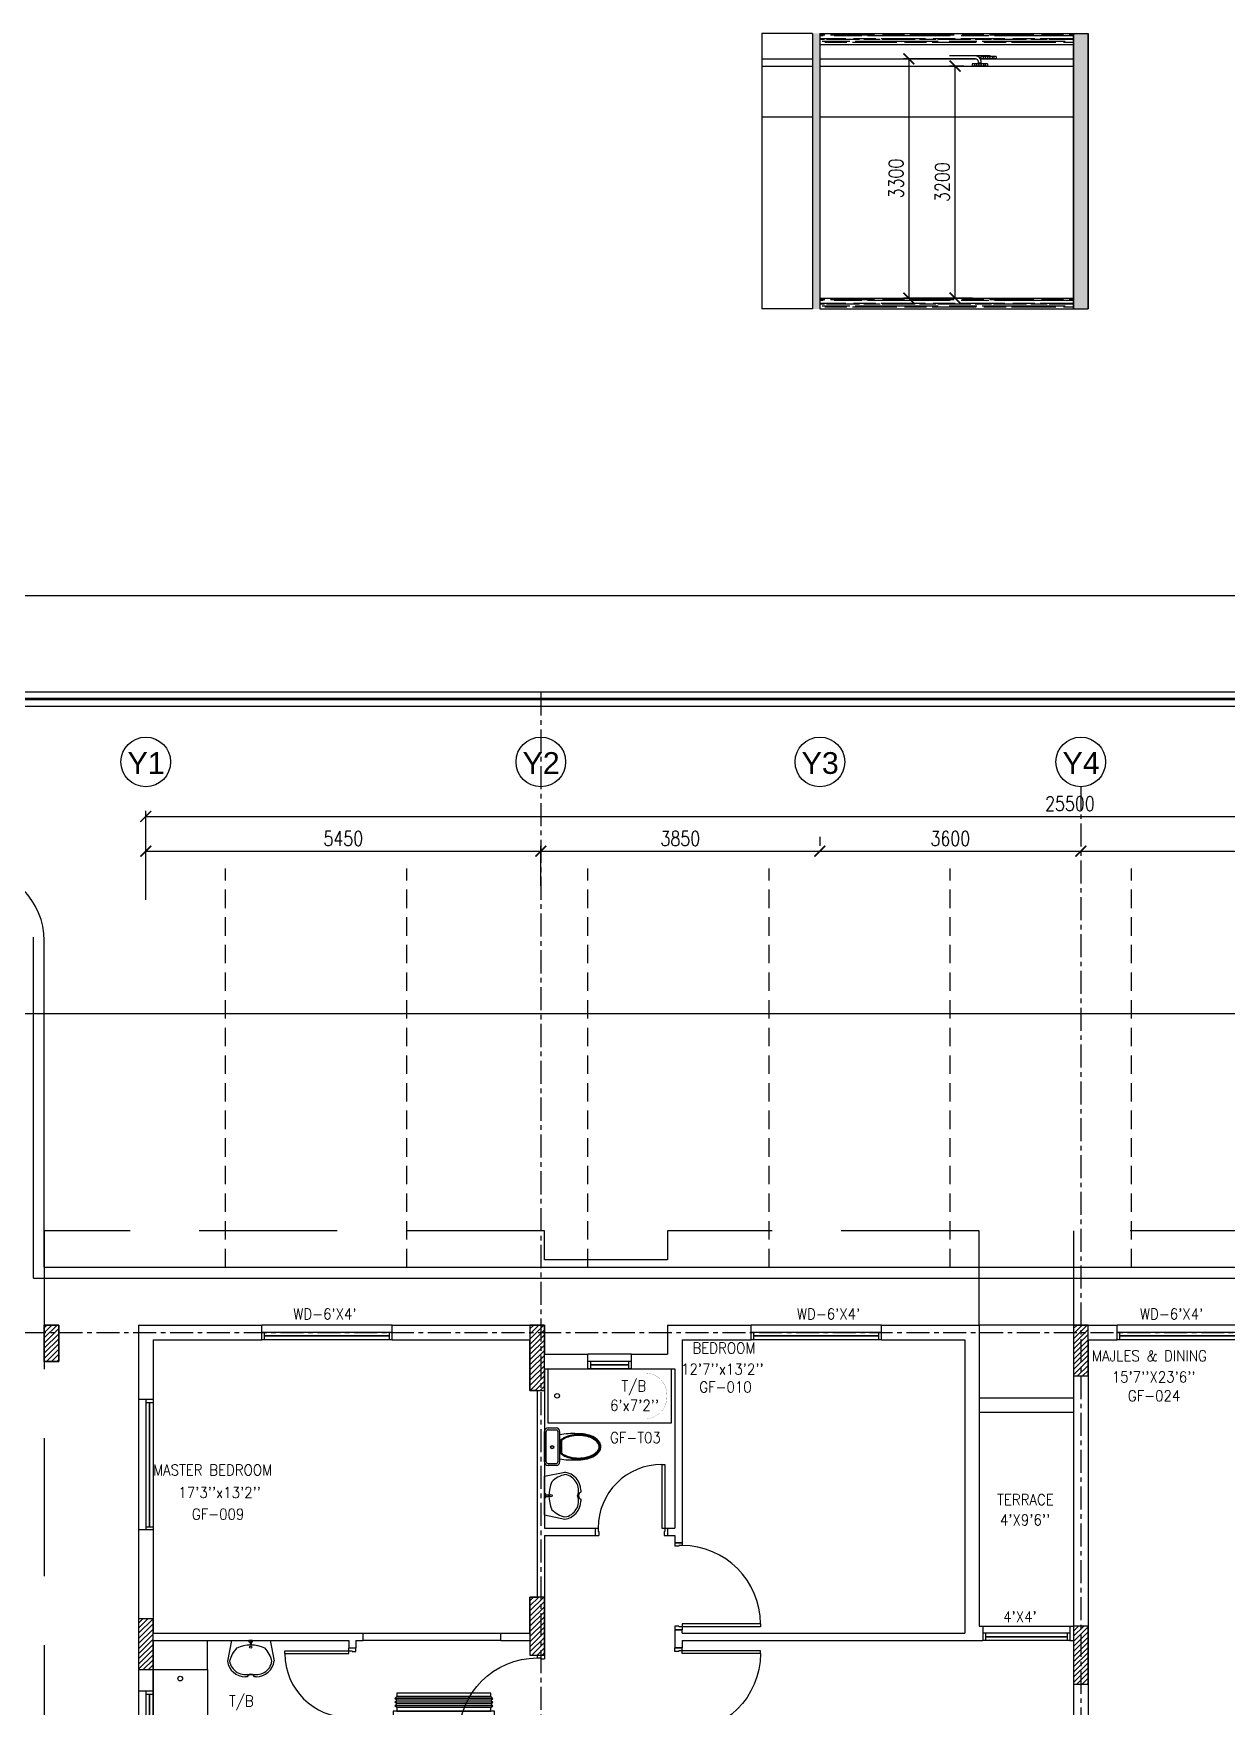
# Model space of a CAD drawing. Header units: millimetres. Extents: x -1288794 to 2153086, y -2701644 to -1428868.
# Drawn here: x 1609548 to 1626009, y -1479129 to -1456053 of the extents above; entities that cross this region are included whole.
import ezdxf
from ezdxf.enums import TextEntityAlignment as Align

# ---------------------------------------------------------------- set-up
doc = ezdxf.new("R2010")
doc.units = ezdxf.units.MM
doc.header["$LTSCALE"] = 100
doc.header["$PDMODE"] = 34
for name, pattern in [('CENTER', [50.8, 31.75, -6.35, 6.35, -6.35]), ('DASHED', [19.05, 12.7, -6.35]), ('DASHED2', [9.525, 6.35, -3.175])]:
    doc.linetypes.add(name, pattern=pattern)
for name, color, linetype in [('A-ANNO-DIMS', 1, 'Continuous'), ('A-ANNO-SYMB', 33, 'Continuous'), ('A-ANNO-TEXT', 8, 'Continuous'), ('A-AREA', 8, 'CENTER'), ('A-DOOR', 4, 'Continuous'), ('A-FLOR-OVHD', 4, 'DASHED2'), ('A-FLOR-PFIX', 8, 'Continuous'), ('A-FLOR-SPCL', 8, 'Continuous'), ('A-GLAZ', 5, 'Continuous'), ('A-GRID', 253, 'CENTER'), ('A-WALL-FULL', 8, 'Continuous'), ('AC-CHR', 60, 'Continuous'), ('AC-CHS', 30, 'Continuous'), ('FALSE-CEILING-LEVEL', 5, 'Continuous'), ('FCU-AC', 160, 'Continuous'), ('L-WALK', 8, 'Continuous'), ('LOGO LINE', 7, 'Continuous'), ('LOGO1LINE', 7, 'Continuous'), ('S-COL- HACT.', 9, 'Continuous'), ('S-COL.', 8, 'Continuous')]:
    doc.layers.add(name, color=color, linetype=linetype)
doc.styles.add('ROMANS', font='romans.shx', dxfattribs={"width": 0.8})
doc.styles.add('SANSSERIF', font='sas_____.pfb')
doc.dimstyles.new('100 of DIM2', dxfattribs={"dimscale": 0, "dimtxt": 200, "dimasz": 150, "dimexe": 75, "dimexo": 200, "dimgap": 75, "dimtad": 1, "dimdec": 0, "dimrnd": 5, "dimzin": 0, "dimdsep": 46, "dimtxsty": 'ROMANS', "dimblk": 'ARCHTICK', "dimcen": 100, "dimclrd": 94, "dimclre": 94, "dimclrt": 2, "dimadec": 0, "dimazin": 0, "dimtfac": 1, "dimtdec": 0, "dimtofl": 0, "dimtmove": 2, "dimatfit": 3, "dimldrblk": 'OPEN90', "dimfxl": 75, "dimtolj": 1, "dimtzin": 0, "dimarcsym": 0})
pattern_1 = [(45, (2733053.36, -1109556.65), (-35.355339, 35.355339), [])]

# ---------------------------------------------------------------- blocks, each defined once
blk = doc.blocks.new('W-180')
for p, q in [((1800, 100), (0, 100)), ((1800, 0), (0, 0)), ((40, 0), (40, 100)), ((1760, 100), (1760, 0))]:
    blk.add_line(p, q)
at = {"linetype": 'Continuous'}
for p, q in [((1760, 53), (40, 53)), ((1760, 47), (40, 47))]:
    blk.add_line(p, q, dxfattribs=at)
blk = doc.blocks.new('D-120-R1')
for p, q in [((-80, 1180), (-40, 1180)), ((-80, 1180), (-80, 100)), ((-40, 1180), (-40, 55)), ((-1200, 100), (-1160, 100)), ((-1200, 100), (-1200, 0)), ((-1160, 100), (-1160, 55)), ((-1160, 55), (-1150, 55)), ((-1150, 55), (-1150, 0)), ((-80, 100), (0, 100)), ((-50, 55), (-40, 55)), ((-50, 55), (-50, 0)), ((-50, 0), (0, 0)), ((0, 100), (0, 0)), ((-1200, 0), (-1150, 0))]:
    blk.add_line(p, q)
at = {"linetype": 'Continuous'}
blk.add_arc((-80, 100), 1080, 90, 180, dxfattribs=at)
blk = doc.blocks.new('D-100-R1')
for p, q in [((-80, 980), (-80, 100)), ((-80, 980), (-40, 980)), ((-40, 980), (-40, 55)), ((-1000, 100), (-1000, 0)), ((-1000, 100), (-960, 100)), ((-960, 100), (-960, 55)), ((-960, 55), (-950, 55)), ((-950, 55), (-950, 0)), ((-80, 100), (0, 100)), ((-50, 55), (-50, 0)), ((-50, 55), (-40, 55)), ((-50, 0), (0, 0)), ((0, 100), (0, 0)), ((-1000, 0), (-950, 0))]:
    blk.add_line(p, q)
at = {"linetype": 'Continuous'}
blk.add_arc((-80, 100), 880, 90, 180, dxfattribs=at)
blk = doc.blocks.new('W-60')
for p, q in [((600, 100), (0, 100)), ((600, 0), (0, 0)), ((40, 0), (40, 100)), ((560, 100), (560, 0))]:
    blk.add_line(p, q)
at = {"linetype": 'Continuous'}
for p, q in [((560, 53), (40, 53)), ((560, 47), (40, 47))]:
    blk.add_line(p, q, dxfattribs=at)
blk = doc.blocks.new('LAV-4')
for p, q in [((-266, 0), (-322, -283)), ((-266, 0), (268, 0)), ((268, 0), (324, -280)), ((-48, -500), (-75, -500)), ((75, -500), (50, -500))]:
    blk.add_line(p, q)
for points in [[(-25, 0), (-25, -18), (25, -18), (25, 0)], [(-9, -20), (-9, -57), (8, -57), (8, -20)]]:
    blk.add_lwpolyline(points, close=True)
blk.add_circle((0, -91), 15.4)
for centre, radius, start, end in [((74, -366), 375, 135.3333, 167.1432), ((0, -539), 477, 66.1261, 113.874), ((-74, -366), 375, 12.5199, 44.6667), ((-75, -250), 250, 187.6784, 270), ((-75, -250), 220, 188.5814, 289.9523), ((75, -250), 220, 250.0878, 350.8515), ((75, -250), 250, 270, 353.0121), ((1, -527), 55.9, 28.7827, 151.2173), ((50, -499), 0, 238.1883, 0)]:
    blk.add_arc(centre, radius, start, end)
blk = doc.blocks.new('WC-1')
for p, q in [((-210, 0), (210, 0)), ((-260, -160), (-260, -50)), ((-235, -160), (-235, -50)), ((-210, -25), (210, -25)), ((210, -185), (-210, -185)), ((210, -210), (-210, -210)), ((91, -223), (-91, -223)), ((235, -50), (235, -160)), ((260, -50), (260, -160)), ((86, -235), (-86, -235))]:
    blk.add_line(p, q)
for radius in [22.1, 17.1]:
    blk.add_circle((-6, -107), radius)
for centre, radius, start, end in [((-210, -50), 50, 90, 180), ((-210, -160), 50, 180, 270), ((-210, -50), 25, 90, 180), ((-210, -160), 25, 180, 270), ((722, -383), 904, 168.9529, 184.0632), ((69, -365), 214, 138.4152, 149.8586), ((-69, -365), 214, 30.1414, 41.5848), ((210, -50), 50, 360, 90), ((210, -50), 25, 360, 90), ((210, -160), 25, 270, 360), ((210, -160), 50, 270, 360), ((352, -470), 532, 177.5541, 180), ((352, -470), 520, 166.4766, 180), ((352, -470), 507, 166.4766, 180), ((178, -428), 341, 149.8586, 166.4766), ((178, -428), 328, 149.8586, 166.4766), ((69, -365), 201, 139.9943, 149.8586), ((-69, -365), 201, 30.1414, 40.0057), ((-178, -428), 328, 13.5234, 30.1414), ((-178, -428), 341, 13.5234, 30.1414), ((-352, -470), 507, 360, 13.5234), ((-352, -470), 520, 360, 13.5234), ((-352, -470), 532, 360, 2.4459), ((352, -470), 532, 180, 193.5234), ((352, -470), 520, 180, 193.5234), ((178, -512), 353, 193.5234, 210.1414), ((352, -470), 507, 180, 193.5234), ((178, -512), 341, 193.5234, 210.1414), ((178, -512), 328, 193.5234, 210.1414), ((69, -575), 226, 210.1414, 234.4972), ((69, -575), 214, 210.1414, 234.4972), ((69, -575), 201, 210.1414, 234.4972), ((-69, -575), 201, 305.5028, 329.8586), ((-69, -575), 214, 305.5028, 329.8586), ((-69, -575), 226, 305.5028, 329.8586), ((-178, -512), 328, 329.8586, 346.4766), ((-178, -512), 341, 329.8586, 346.4766), ((-178, -512), 353, 329.8586, 346.4766), ((-352, -470), 507, 346.4766, 360), ((-352, -470), 520, 346.4766, 360), ((-352, -470), 532, 346.4766, 360), ((0, -672), 108, 234.4972, 270), ((0, -672), 95.9, 234.4972, 270), ((0, -672), 83.4, 234.4972, 270), ((0, -672), 83.4, 270, 305.5028), ((0, -672), 95.9, 270, 305.5028), ((0, -672), 108, 270, 305.5028)]:
    blk.add_arc(centre, radius, start, end)
at = {"linetype": 'Continuous', "ltscale": 50}
blk.add_arc((-722, -383), 904, 355.9368, 11.0471, dxfattribs=at)
blk = doc.blocks.new('BT-2')
blk.add_lwpolyline([(0, 750), (1700, 750), (1700, 0), (0, 0)], close=True)
at = {"const_width": 2}
blk.add_lwpolyline([(60, 690), (1340, 690, -0.414214), (1640, 390), (1640, 360, -0.414214), (1340, 60), (60, 60)], format="xyb", close=True, dxfattribs=at)
blk.add_circle((125, 375), 31.9)
blk = doc.blocks.new('W-120')
for p, q in [((1200, 100), (0, 100)), ((1200, 0), (0, 0)), ((40, 0), (40, 100)), ((1160, 100), (1160, 0))]:
    blk.add_line(p, q)
at = {"linetype": 'Continuous'}
for p, q in [((1160, 53), (40, 53)), ((1160, 47), (40, 47))]:
    blk.add_line(p, q, dxfattribs=at)
blk = doc.blocks.new('_ArchTick')
at = {"color": 0, "linetype": 'ByBlock', "const_width": 0.15}
blk.add_lwpolyline([(-0.5, -0.5), (0.5, 0.5)], dxfattribs=at)
blk = doc.blocks.new('*D607')
at = {"layer": 'A-ANNO-DIMS', "color": 94, "lineweight": -2, "ltscale": 3, "transparency": 16777216}
for p, q in [((1620398, -1467131), (1620398, -1467256)), ((1623998, -1467131), (1623998, -1467256)), ((1620398, -1467331), (1623998, -1467331))]:
    blk.add_line(p, q, dxfattribs=at)
at = {"layer": 'Defpoints', "color": 0, "ltscale": 3, "transparency": 16777216}
for p in [(1620398, -1467331), (1623998, -1467331), (1623998, -1467331)]:
    blk.add_point(p, dxfattribs=at)
at = {"layer": 'A-ANNO-DIMS', "color": 94, "lineweight": -2, "ltscale": 3, "transparency": 16777216, "xscale": 150, "yscale": 150, "zscale": 150, "rotation": 180}
blk.add_blockref('_ArchTick', (1620398, -1467331), dxfattribs=at)
at = {"layer": 'A-ANNO-DIMS', "color": 94, "lineweight": -2, "ltscale": 3, "transparency": 16777216, "xscale": 150, "yscale": 150, "zscale": 150}
blk.add_blockref('_ArchTick', (1623998, -1467331), dxfattribs=at)
at = {"layer": 'A-ANNO-DIMS', "color": 2, "ltscale": 3, "transparency": 16777216, "insert": (1622198, -1467156), "char_height": 200, "attachment_point": 5, "style": 'ROMANS'}
blk.add_mtext('\\A1;3600', dxfattribs=at)
blk = doc.blocks.new('_Open90')
at = {"color": 0, "linetype": 'ByBlock', "lineweight": -2}
for p, q in [((0, 0), (-1, 0)), ((-0.5, 0.5), (0, 0)), ((0, 0), (-0.5, -0.5))]:
    blk.add_line(p, q, dxfattribs=at)
blk = doc.blocks.new('*D609')
at = {"layer": 'A-ANNO-DIMS', "color": 94, "lineweight": -2, "ltscale": 3, "transparency": 16777216}
for p, q in [((1611098, -1467807), (1611098, -1467256)), ((1611098, -1467331), (1616548, -1467331)), ((1616548, -1467807), (1616548, -1467256))]:
    blk.add_line(p, q, dxfattribs=at)
at = {"layer": 'Defpoints', "color": 0, "ltscale": 3, "transparency": 16777216}
for p in [(1616548, -1467331), (1611098, -1468007), (1616548, -1468007)]:
    blk.add_point(p, dxfattribs=at)
at = {"layer": 'A-ANNO-DIMS', "color": 94, "lineweight": -2, "ltscale": 3, "transparency": 16777216, "xscale": 150, "yscale": 150, "zscale": 150, "rotation": 180}
blk.add_blockref('_ArchTick', (1611098, -1467331), dxfattribs=at)
at = {"layer": 'A-ANNO-DIMS', "color": 94, "lineweight": -2, "ltscale": 3, "transparency": 16777216, "xscale": 150, "yscale": 150, "zscale": 150}
blk.add_blockref('_ArchTick', (1616548, -1467331), dxfattribs=at)
at = {"layer": 'A-ANNO-DIMS', "color": 2, "ltscale": 3, "transparency": 16777216, "insert": (1613823, -1467156), "char_height": 200, "attachment_point": 5, "style": 'ROMANS'}
blk.add_mtext('\\A1;5450', dxfattribs=at)
blk = doc.blocks.new('*D610')
at = {"layer": 'A-ANNO-DIMS', "color": 94, "lineweight": -2, "ltscale": 3, "transparency": 16777216}
for p, q in [((1620398, -1467131), (1620398, -1467256)), ((1616548, -1467807), (1616548, -1467256)), ((1616548, -1467331), (1620398, -1467331))]:
    blk.add_line(p, q, dxfattribs=at)
at = {"layer": 'Defpoints', "color": 0, "ltscale": 3, "transparency": 16777216}
for p in [(1620398, -1467331), (1620398, -1467331), (1616548, -1468007)]:
    blk.add_point(p, dxfattribs=at)
at = {"layer": 'A-ANNO-DIMS', "color": 94, "lineweight": -2, "ltscale": 3, "transparency": 16777216, "xscale": 150, "yscale": 150, "zscale": 150, "rotation": 180}
blk.add_blockref('_ArchTick', (1616548, -1467331), dxfattribs=at)
at = {"layer": 'A-ANNO-DIMS', "color": 94, "lineweight": -2, "ltscale": 3, "transparency": 16777216, "xscale": 150, "yscale": 150, "zscale": 150}
blk.add_blockref('_ArchTick', (1620398, -1467331), dxfattribs=at)
at = {"layer": 'A-ANNO-DIMS', "color": 2, "ltscale": 3, "transparency": 16777216, "insert": (1618473, -1467156), "char_height": 200, "attachment_point": 5, "style": 'ROMANS'}
blk.add_mtext('\\A1;3850', dxfattribs=at)
blk = doc.blocks.new('*D611')
at = {"layer": 'A-ANNO-DIMS', "color": 94, "lineweight": -2, "ltscale": 3, "transparency": 16777216}
for p, q in [((1623998, -1467131), (1623998, -1467256)), ((1628948, -1467131), (1628948, -1467256)), ((1623998, -1467331), (1628948, -1467331))]:
    blk.add_line(p, q, dxfattribs=at)
at = {"layer": 'Defpoints', "color": 0, "ltscale": 3, "transparency": 16777216}
for p in [(1623998, -1467331), (1628948, -1467331), (1628948, -1467331)]:
    blk.add_point(p, dxfattribs=at)
at = {"layer": 'A-ANNO-DIMS', "color": 94, "lineweight": -2, "ltscale": 3, "transparency": 16777216, "xscale": 150, "yscale": 150, "zscale": 150, "rotation": 180}
blk.add_blockref('_ArchTick', (1623998, -1467331), dxfattribs=at)
at = {"layer": 'A-ANNO-DIMS', "color": 94, "lineweight": -2, "ltscale": 3, "transparency": 16777216, "xscale": 150, "yscale": 150, "zscale": 150}
blk.add_blockref('_ArchTick', (1628948, -1467331), dxfattribs=at)
at = {"layer": 'A-ANNO-DIMS', "color": 2, "ltscale": 3, "transparency": 16777216, "insert": (1626473, -1467156), "char_height": 200, "attachment_point": 5, "style": 'ROMANS'}
blk.add_mtext('\\A1;4950', dxfattribs=at)
blk = doc.blocks.new('*D612')
at = {"layer": 'A-ANNO-DIMS', "color": 94, "lineweight": -2, "ltscale": 3, "transparency": 16777216}
for p, q in [((1611098, -1468002), (1611098, -1466776)), ((1611098, -1466851), (1636598, -1466851)), ((1636598, -1468002), (1636598, -1466776))]:
    blk.add_line(p, q, dxfattribs=at)
at = {"layer": 'Defpoints', "color": 0, "ltscale": 3, "transparency": 16777216}
for p in [(1636598, -1466851), (1611098, -1468202), (1636598, -1468202)]:
    blk.add_point(p, dxfattribs=at)
at = {"layer": 'A-ANNO-DIMS', "color": 94, "lineweight": -2, "ltscale": 3, "transparency": 16777216, "xscale": 150, "yscale": 150, "zscale": 150, "rotation": 180}
blk.add_blockref('_ArchTick', (1611098, -1466851), dxfattribs=at)
at = {"layer": 'A-ANNO-DIMS', "color": 94, "lineweight": -2, "ltscale": 3, "transparency": 16777216, "xscale": 150, "yscale": 150, "zscale": 150}
blk.add_blockref('_ArchTick', (1636598, -1466851), dxfattribs=at)
at = {"layer": 'A-ANNO-DIMS', "color": 2, "ltscale": 3, "transparency": 16777216, "insert": (1623848, -1466676), "char_height": 200, "attachment_point": 5, "style": 'ROMANS'}
blk.add_mtext('\\A1;25500', dxfattribs=at)
blk = doc.blocks.new('fcu 2 tr')
h = blk.add_hatch()
h.set_pattern_fill('NET', color=3)
h.paths.add_polyline_path([(80954, -1588493), (79654, -1588493), (79654, -1588543), (80954, -1588543)])
at = {"layer": 'FCU-AC'}
for p, q in [((79654, -1587780), (79629, -1587805)), ((80979, -1587805), (79629, -1587805)), ((79654, -1587830), (79629, -1587805)), ((79654, -1587830), (79629, -1587855)), ((80979, -1587855), (79629, -1587855)), ((79654, -1587880), (79629, -1587855)), ((80954, -1587780), (79654, -1587780)), ((80954, -1587830), (79654, -1587830)), ((80954, -1587830), (79654, -1587830)), ((80954, -1587780), (80979, -1587805)), ((80954, -1587830), (80979, -1587805)), ((80954, -1587830), (80979, -1587855)), ((80954, -1587880), (80979, -1587855)), ((79654, -1587880), (79629, -1587905)), ((80979, -1587905), (79629, -1587905)), ((79654, -1587930), (79629, -1587905)), ((80954, -1587880), (79654, -1587880)), ((80954, -1587880), (79654, -1587880)), ((80954, -1587880), (80979, -1587905)), ((80954, -1587930), (80979, -1587905))]:
    blk.add_line(p, q, dxfattribs=at)
at = {"layer": 'FCU-AC', "color": 1}
for p, q in [((80954, -1587730), (79654, -1587730)), ((79654, -1587730), (79654, -1587780)), ((79654, -1587780), (80954, -1587780)), ((80954, -1587780), (80954, -1587730)), ((80954, -1587930), (79654, -1587930)), ((79654, -1587930), (79654, -1587980)), ((79654, -1587980), (80954, -1587980)), ((80954, -1587980), (80954, -1587930))]:
    blk.add_line(p, q, dxfattribs=at)
at = {"layer": 'FCU-AC', "color": 6}
for points in [[(79529, -1588093), (81079, -1588093), (81079, -1588043), (79529, -1588043)], [(79529, -1588393), (81079, -1588393), (81079, -1588343), (79529, -1588343)]]:
    blk.add_lwpolyline(points, close=True, dxfattribs=at)
at = {"layer": 'FCU-AC'}
blk.add_lwpolyline([(79604, -1588493), (81004, -1588493), (81004, -1587980), (79604, -1587980)], close=True, dxfattribs=at)
at = {"layer": 'FCU-AC', "color": 3}
blk.add_lwpolyline([(79654, -1588543), (80954, -1588543), (80954, -1588493), (79654, -1588493)], close=True, dxfattribs=at)
at = {"layer": 'FCU-AC', "color": 6}
for centre in [(79566, -1588068), (81041, -1588068), (79566, -1588368), (81041, -1588368)]:
    blk.add_circle(centre, 12.5, dxfattribs=at)
blk = doc.blocks.new('*D644')
at = {"layer": 'AC-CHS', "color": 94, "lineweight": -2, "transparency": 16777216}
for p, q in [((1622506, -1456403), (1621550, -1456403)), ((1621625, -1456403), (1621625, -1459703)), ((1622506, -1459703), (1621550, -1459703))]:
    blk.add_line(p, q, dxfattribs=at)
at = {"layer": 'Defpoints', "color": 0, "transparency": 16777216}
for p in [(1622706, -1456403), (1621625, -1459703), (1622706, -1459703)]:
    blk.add_point(p, dxfattribs=at)
at = {"layer": 'AC-CHS', "color": 94, "lineweight": -2, "transparency": 16777216, "xscale": 150, "yscale": 150, "zscale": 150}
for p, rotation in [((1621625, -1456403), 90), ((1621625, -1459703), 270)]:
    blk.add_blockref('_ArchTick', p, dxfattribs=dict(at, rotation=rotation))
at = {"layer": 'AC-CHS', "color": 2, "transparency": 16777216, "insert": (1621450, -1458053), "char_height": 200, "attachment_point": 5, "rotation": 90, "style": 'ROMANS'}
blk.add_mtext('\\A1;3300', dxfattribs=at)
blk = doc.blocks.new('*D645')
at = {"layer": 'AC-CHS', "color": 94, "lineweight": -2, "transparency": 16777216}
for p, q in [((1622386, -1456503), (1622188, -1456503)), ((1622263, -1459703), (1622263, -1456503)), ((1622302, -1459703), (1622188, -1459703))]:
    blk.add_line(p, q, dxfattribs=at)
at = {"layer": 'Defpoints', "color": 0, "transparency": 16777216}
for p in [(1622263, -1456503), (1622586, -1456503), (1622502, -1459703)]:
    blk.add_point(p, dxfattribs=at)
at = {"layer": 'AC-CHS', "color": 94, "lineweight": -2, "transparency": 16777216, "xscale": 150, "yscale": 150, "zscale": 150}
for p, rotation in [((1622263, -1456503), 90), ((1622263, -1459703), 270)]:
    blk.add_blockref('_ArchTick', p, dxfattribs=dict(at, rotation=rotation))
at = {"layer": 'AC-CHS', "color": 2, "transparency": 16777216, "insert": (1622088, -1458103), "char_height": 200, "attachment_point": 5, "rotation": 90, "style": 'ROMANS'}
blk.add_mtext('\\A1;3200', dxfattribs=at)

msp = doc.modelspace()

# ---------------------------------------------------------------- hatches: boundary and pattern name
at = {"layer": 'A-WALL-FULL', "true_color": 0xf26722}
h = msp.add_hatch(dxfattribs=at)
h.set_pattern_fill('BRSTONE', color=30, scale=2)
h.set_pattern_definition([(0, (540015.025, -106039.472), (0, 16.764), []), (90, (540060.745, -106039.472), (-25.4, 16.764), [16.764, -16.764]), (90, (540055.665, -106039.472), (-25.4, 16.764), [16.764, -16.764]), (0, (540060.745, -106036.678), (25.4, 16.764), [-45.72, 5.08]), (0, (540060.745, -106033.884), (25.4, 16.764), [-45.72, 5.08]), (0, (540060.745, -106031.09), (25.4, 16.764), [-45.72, 5.08]), (0, (540060.745, -106028.296), (25.4, 16.764), [-45.72, 5.08]), (0, (540060.745, -106025.502), (25.4, 16.764), [-45.72, 5.08])])
h.paths.add_polyline_path([(1620398.2, -1456052.5), (1620298.2, -1456052.5), (1620298.2, -1459852.5), (1620398.2, -1459852.5)])
at = {"layer": 'A-WALL-FULL', "true_color": 0xed1f24}
h = msp.add_hatch(dxfattribs=at)
h.set_pattern_fill('AR-RROOF', color=240, scale=3)
h.set_pattern_definition([(0, (545415.025, -102389.47), (167.64, 76.2), [1143, -152.4, 381, -76.2]), (0, (545516.37, -102351.37), (-76.2, 101.346), [228.6, -25.146, 457.2, -57.15]), (0, (545453.125, -102324.7), (396.24, 51.054), [609.6, -106.68, 304.8, -76.2])])
h.paths.add_polyline_path([(1620398.2, -1456052.5), (1620398.2, -1456202.5), (1623898.2, -1456202.5), (1623898.2, -1456052.5)])
at = {"layer": 'A-WALL-FULL', "true_color": 0xf26722}
h = msp.add_hatch(dxfattribs=at)
h.set_pattern_fill('BRSTONE', color=30, scale=2)
h.set_pattern_definition([(0, (543615.025, -106039.472), (0, 16.764), []), (90, (543660.745, -106039.472), (-25.4, 16.764), [16.764, -16.764]), (90, (543655.665, -106039.472), (-25.4, 16.764), [16.764, -16.764]), (0, (543660.745, -106036.678), (25.4, 16.764), [-45.72, 5.08]), (0, (543660.745, -106033.884), (25.4, 16.764), [-45.72, 5.08]), (0, (543660.745, -106031.09), (25.4, 16.764), [-45.72, 5.08]), (0, (543660.745, -106028.296), (25.4, 16.764), [-45.72, 5.08]), (0, (543660.745, -106025.502), (25.4, 16.764), [-45.72, 5.08])])
h.paths.add_polyline_path([(1624098.2, -1456052.5), (1623898.2, -1456052.5), (1623898.2, -1459852.5), (1624098.2, -1459852.5)])
at = {"layer": 'A-WALL-FULL', "true_color": 0xed1f24}
h = msp.add_hatch(dxfattribs=at)
h.set_pattern_fill('AR-RROOF', color=240, scale=3)
h.set_pattern_definition([(0, (545415.025, -106039.47), (167.64, 76.2), [1143, -152.4, 381, -76.2]), (0, (545516.37, -106001.37), (-76.2, 101.346), [228.6, -25.146, 457.2, -57.15]), (0, (545453.125, -105974.7), (396.24, 51.054), [609.6, -106.68, 304.8, -76.2])])
h.paths.add_polyline_path([(1623898.2, -1459852.5), (1623898.2, -1459702.5), (1620398.2, -1459702.5), (1620398.2, -1459852.5)])
at = {"layer": 'S-COL- HACT.', "linetype": 'Continuous', "ltscale": 3}
h = msp.add_hatch(dxfattribs=at)
h.set_pattern_fill('ANSI31', color=256, scale=400, style=0)
h.set_pattern_definition(pattern_1)
h.paths.add_polyline_path([(1609898.2, -1474368.6), (1609898.2, -1473868.6), (1609698.2, -1473868.6), (1609698.2, -1474368.6)])
h = msp.add_hatch(dxfattribs=at)
h.set_pattern_fill('ANSI31', color=256, scale=400, style=0)
h.set_pattern_definition(pattern_1)
h.paths.add_polyline_path([(1616598.2, -1474768.6), (1616598.2, -1473868.6), (1616398.2, -1473868.6), (1616398.2, -1474768.6)])
h = msp.add_hatch(dxfattribs=at)
h.set_pattern_fill('ANSI31', color=256, scale=400, style=0)
h.set_pattern_definition(pattern_1)
h.paths.add_polyline_path([(1623898.2, -1473868.6), (1623898.2, -1474568.6), (1624098.2, -1474568.6), (1624098.2, -1473868.6)])
h = msp.add_hatch(dxfattribs=at)
h.set_pattern_fill('ANSI31', color=256, scale=400, style=0)
h.set_pattern_definition(pattern_1)
h.paths.add_polyline_path([(1616598.2, -1478418.6), (1616598.2, -1477618.6), (1616398.2, -1477618.6), (1616398.2, -1478418.6)])
h = msp.add_hatch(dxfattribs=at)
h.set_pattern_fill('ANSI31', color=256, scale=400, style=0)
h.set_pattern_definition(pattern_1)
h.paths.add_polyline_path([(1610998.2, -1477918.6), (1610998.2, -1478618.6), (1611198.2, -1478618.6), (1611198.2, -1477918.6)])
h = msp.add_hatch(dxfattribs=at)
h.set_pattern_fill('ANSI31', color=256, scale=400, style=0)
h.set_pattern_definition(pattern_1)
h.paths.add_polyline_path([(1624098.2, -1478818.6), (1624098.2, -1478018.6), (1623898.2, -1478018.6), (1623898.2, -1478818.6)])

# ---------------------------------------------------------------- linework, layer by layer
msp.add_line((1611198.2, -1478118.6), (1613834.7, -1478118.6))
at = {"layer": 'A-ANNO-SYMB', "ltscale": 3}
for centre in [(1611098.2, -1466100.5), (1616548.2, -1466100.5), (1620398.2, -1466100.5), (1623998.2, -1466100.5)]:
    msp.add_circle(centre, 342.2, dxfattribs=at)
at = {"layer": 'A-AREA', "ltscale": 15}
msp.add_line((1606698.2, -1469568.6), (1638798.2, -1469568.6), dxfattribs=at)
at = {"layer": 'A-FLOR-OVHD', "linetype": 'Continuous', "ltscale": 3}
for p, q in [((1614098.2, -1478118.6), (1615998.2, -1478118.6)), ((1615998.2, -1478218.6), (1614098.2, -1478218.6))]:
    msp.add_line(p, q, dxfattribs=at)
at = {"layer": 'A-FLOR-OVHD', "ltscale": 3}
msp.add_lwpolyline([(1632298.2, -1472568.6), (1623898.2, -1472568.6), (1623898.2, -1473868.6), (1622598.2, -1473868.6), (1622598.2, -1472568.6), (1618298.2, -1472568.6), (1618298.2, -1472968.6), (1616598.2, -1472968.6), (1616598.2, -1472568.6), (1609698.2, -1472568.6), (1609698.2, -1482218.6), (1608698.2, -1482218.6), (1608698.2, -1486718.6)], dxfattribs=at)
at = {"layer": 'A-FLOR-PFIX', "ltscale": 3}
msp.add_line((1611948.2, -1478618.6), (1611948.2, -1478218.6), dxfattribs=at)
at = {"layer": 'A-FLOR-SPCL', "ltscale": 3}
for p, q in [((1622598.2, -1474868.6), (1623898.2, -1474868.6)), ((1622598.2, -1475068.6), (1623898.2, -1475068.6))]:
    msp.add_line(p, q, dxfattribs=at)
at = {"layer": 'A-GLAZ', "ltscale": 3}
for p, q in [((1614498.2, -1473868.6), (1612698.2, -1473868.6)), ((1621248.2, -1473868.6), (1619448.2, -1473868.6)), ((1626298.2, -1473868.6), (1624498.2, -1473868.6)), ((1617798.2, -1474268.6), (1617198.2, -1474268.6)), ((1610998.2, -1474893.6), (1610998.2, -1476693.6)), ((1622648.2, -1478018.6), (1623848.2, -1478018.6)), ((1610998.2, -1478918.6), (1610998.2, -1479518.6))]:
    msp.add_line(p, q, dxfattribs=at)
at = {"layer": 'A-GRID', "ltscale": 0.1}
for p, q in [((1616548.2, -1465142.6), (1616548.2, -1513277)), ((1623998.2, -1466442.6), (1623998.2, -1514577)), ((1599241, -1473968.6), (1642780.6, -1473968.6))]:
    msp.add_line(p, q, dxfattribs=at)
at = {"layer": 'A-WALL-FULL'}
for p, q in [((1620298.2, -1456052.5), (1620298.2, -1459852.5)), ((1620398.2, -1456052.5), (1620398.2, -1459852.5)), ((1620398.2, -1456052.5), (1623898.2, -1456052.5)), ((1623898.2, -1456052.5), (1623898.2, -1459852.5)), ((1623898.2, -1456052.5), (1624098.2, -1456052.5)), ((1623898.2, -1459852.5), (1623898.2, -1456052.5)), ((1624098.2, -1456052.5), (1624098.2, -1459852.5)), ((1624098.2, -1459852.5), (1624098.2, -1456052.5)), ((1620398.2, -1456202.5), (1623898.2, -1456202.5)), ((1620398.2, -1459702.5), (1623898.2, -1459702.5)), ((1620398.2, -1459852.5), (1623898.2, -1459852.5)), ((1623898.2, -1459852.5), (1624098.2, -1459852.5))]:
    msp.add_line(p, q, dxfattribs=at)
at = {"layer": 'A-WALL-FULL', "ltscale": 3}
for p, q in [((1610998.2, -1473868.6), (1612698.2, -1473868.6)), ((1610998.2, -1473868.6), (1610998.2, -1474893.6)), ((1612698.2, -1474068.6), (1612698.2, -1473868.6)), ((1614498.2, -1473868.6), (1616598.2, -1473868.6)), ((1614498.2, -1474068.6), (1614498.2, -1473868.6)), ((1616598.2, -1473868.6), (1616598.2, -1474268.6)), ((1618298.2, -1473868.6), (1619448.2, -1473868.6)), ((1618298.2, -1473868.6), (1618298.2, -1474268.6)), ((1619448.2, -1474068.6), (1619448.2, -1473868.6)), ((1621248.2, -1473868.6), (1622598.2, -1473868.6)), ((1621248.2, -1474068.6), (1621248.2, -1473868.6)), ((1622598.2, -1473868.6), (1622598.2, -1478018.6)), ((1623898.2, -1473868.6), (1624498.2, -1473868.6)), ((1623898.2, -1473868.6), (1623898.2, -1478018.6)), ((1624498.2, -1474068.6), (1624498.2, -1473868.6)), ((1611198.2, -1474068.6), (1612698.2, -1474068.6)), ((1611198.2, -1474068.6), (1611198.2, -1474893.6)), ((1614498.2, -1474068.6), (1616398.2, -1474068.6)), ((1618498.2, -1474068.6), (1619448.2, -1474068.6)), ((1618498.2, -1474068.6), (1618498.2, -1476868.6)), ((1621248.2, -1474068.6), (1622398.2, -1474068.6)), ((1622398.2, -1474068.6), (1622398.2, -1478118.6)), ((1624098.2, -1474068.6), (1624498.2, -1474068.6)), ((1624098.2, -1474068.6), (1624098.2, -1481268.6)), ((1616598.2, -1474268.6), (1617198.2, -1474268.6)), ((1617198.2, -1474468.6), (1617198.2, -1474268.6)), ((1617798.2, -1474268.6), (1618298.2, -1474268.6)), ((1617798.2, -1474468.6), (1617798.2, -1474268.6)), ((1616598.2, -1474468.6), (1617198.2, -1474468.6)), ((1616598.2, -1474468.6), (1616598.2, -1476668.6)), ((1617798.2, -1474468.6), (1618398.2, -1474468.6)), ((1618398.2, -1474468.6), (1618398.2, -1476668.6)), ((1616498.2, -1474768.6), (1616498.2, -1477618.6)), ((1611198.2, -1474893.6), (1610998.2, -1474893.6)), ((1610998.2, -1476693.6), (1610998.2, -1478918.6)), ((1611198.2, -1476693.6), (1610998.2, -1476693.6)), ((1611198.2, -1476693.6), (1611198.2, -1478118.6)), ((1616598.2, -1476668.6), (1617298.2, -1476668.6)), ((1616598.2, -1476768.6), (1617298.2, -1476768.6)), ((1616598.2, -1476768.6), (1616598.2, -1478418.6)), ((1617298.2, -1476668.6), (1617298.2, -1476768.6)), ((1618298.2, -1476668.6), (1618298.2, -1476768.6)), ((1618298.2, -1476668.6), (1618398.2, -1476668.6)), ((1618298.2, -1476768.6), (1618398.2, -1476768.6)), ((1618398.2, -1476768.6), (1618398.2, -1476868.6)), ((1618398.2, -1476868.6), (1618498.2, -1476868.6)), ((1622598.2, -1478018.6), (1622648.2, -1478018.6)), ((1622648.2, -1478018.6), (1622648.2, -1478218.6)), ((1623848.2, -1478018.6), (1623898.2, -1478018.6)), ((1623848.2, -1478018.6), (1623848.2, -1478218.6)), ((1611198.2, -1478118.6), (1614098.2, -1478118.6)), ((1611198.2, -1478218.6), (1613898.2, -1478218.6)), ((1611198.2, -1478218.6), (1611198.2, -1478918.6)), ((1613898.2, -1478218.6), (1613898.2, -1478318.6)), ((1613998.2, -1478218.6), (1614098.2, -1478218.6)), ((1613998.2, -1478218.6), (1613998.2, -1478318.6)), ((1614098.2, -1478218.6), (1614098.2, -1478118.6)), ((1615998.2, -1478118.6), (1616398.2, -1478118.6)), ((1615998.2, -1478218.6), (1615998.2, -1478118.6)), ((1615998.2, -1478218.6), (1616398.2, -1478218.6)), ((1618398.2, -1478068.6), (1618398.2, -1478318.6)), ((1618398.2, -1478068.6), (1618498.2, -1478068.6)), ((1618498.2, -1478118.6), (1618498.2, -1478068.6)), ((1618498.2, -1478118.6), (1622398.2, -1478118.6)), ((1618498.2, -1478218.6), (1622648.2, -1478218.6)), ((1618498.2, -1478218.6), (1618498.2, -1478318.6)), ((1623848.2, -1478218.6), (1623898.2, -1478218.6)), ((1623898.2, -1478218.6), (1623898.2, -1481518.6)), ((1613898.2, -1478318.6), (1613998.2, -1478318.6)), ((1616498.2, -1478418.6), (1616598.2, -1478418.6)), ((1618398.2, -1478318.6), (1618498.2, -1478318.6)), ((1611198.2, -1478918.6), (1610998.2, -1478918.6))]:
    msp.add_line(p, q, dxfattribs=at)
at = {"layer": 'A-WALL-FULL', "linetype": 'Continuous', "ltscale": 3}
for p, q in [((1616398.2, -1474768.6), (1616398.2, -1474068.6)), ((1616498.2, -1474768.6), (1616398.2, -1474768.6)), ((1616398.2, -1478118.6), (1616398.2, -1477618.6)), ((1616398.2, -1477618.6), (1616498.2, -1477618.6)), ((1616398.2, -1478218.6), (1616398.2, -1478418.6)), ((1616398.2, -1478418.6), (1616598.2, -1478418.6))]:
    msp.add_line(p, q, dxfattribs=at)
msp.add_lwpolyline([(1609698.2, -1473868.6), (1609898.2, -1473868.6), (1609898.2, -1474368.6), (1609698.2, -1474368.6)], close=True, dxfattribs=at)
at = {"layer": 'AC-CHR'}
for p, q in [((1622745.8, -1456362.5), (1622545.8, -1456362.5)), ((1622615.1, -1456402.5), (1622745.8, -1456402.5)), ((1622830.8, -1456370.5), (1622620.8, -1456370.5)), ((1622620.8, -1456370.5), (1622620.8, -1456402.5)), ((1622830.8, -1456402.5), (1622620.8, -1456402.5)), ((1622652.8, -1456370.5), (1622652.8, -1456402.5)), ((1622677.8, -1456370.5), (1622677.8, -1456402.5)), ((1622705.8, -1456370.5), (1622705.8, -1456362.5)), ((1622745.8, -1456370.5), (1622745.8, -1456362.5)), ((1622773.8, -1456370.5), (1622773.8, -1456402.5)), ((1622798.8, -1456370.5), (1622798.8, -1456402.5)), ((1622830.8, -1456370.5), (1622830.8, -1456402.5))]:
    msp.add_line(p, q, dxfattribs=at)
msp.add_circle((1622725.8, -1456386.5), 16, dxfattribs=at)
at = {"layer": 'AC-CHS'}
for p, q in [((1619598.2, -1456052.5), (1619598.2, -1459852.5)), ((1620298.2, -1456052.5), (1619598.2, -1456052.5)), ((1622545.8, -1456362.5), (1622185.8, -1456362.5)), ((1622545.8, -1456402.5), (1622185.8, -1456402.5)), ((1622710.8, -1456470.5), (1622500.8, -1456470.5)), ((1622500.8, -1456470.5), (1622500.8, -1456502.5)), ((1622710.8, -1456502.5), (1622500.8, -1456502.5)), ((1622532.8, -1456470.5), (1622532.8, -1456502.5)), ((1622557.8, -1456470.5), (1622557.8, -1456502.5)), ((1622585.8, -1456462.5), (1622585.8, -1456442.5)), ((1622585.8, -1456462.5), (1622585.8, -1456470.5)), ((1622625.8, -1456462.5), (1622585.8, -1456462.5)), ((1622625.8, -1456462.5), (1622625.8, -1456442.5)), ((1622625.8, -1456462.5), (1622625.8, -1456470.5)), ((1622653.8, -1456470.5), (1622653.8, -1456502.5)), ((1622678.8, -1456470.5), (1622678.8, -1456502.5)), ((1622710.8, -1456470.5), (1622710.8, -1456502.5)), ((1620298.2, -1459852.5), (1619598.2, -1459852.5))]:
    msp.add_line(p, q, dxfattribs=at)
msp.add_circle((1622605.8, -1456486.5), 16, dxfattribs=at)
for radius in [80, 40]:
    msp.add_arc((1622545.8, -1456442.5, 0), radius, 0, 90, dxfattribs=at)
at = {"layer": 'FALSE-CEILING-LEVEL'}
for p, q in [((1619598.2, -1456402.5), (1620298.2, -1456402.5)), ((1619598.2, -1456502.5), (1620298.2, -1456502.5)), ((1620398.2, -1456402.5), (1622545.8, -1456402.5)), ((1620398.2, -1456502.5), (1623898.2, -1456502.5)), ((1622615.1, -1456402.5), (1623898.2, -1456402.5)), ((1619598.2, -1457202.5), (1620298.2, -1457202.5)), ((1620398.2, -1457202.5), (1623898.2, -1457202.5))]:
    msp.add_line(p, q, dxfattribs=at)
at = {"layer": 'L-WALK', "linetype": 'DASHED', "ltscale": 0.2}
for p, q in [((1612198.2, -1473068.6), (1612198.2, -1467568.6)), ((1614698.2, -1473068.6), (1614698.2, -1467568.6)), ((1617198.2, -1473068.6), (1617198.2, -1467568.6)), ((1619698.2, -1473068.6), (1619698.2, -1467568.6)), ((1622198.2, -1473068.6), (1622198.2, -1467568.6)), ((1624698.2, -1473068.6), (1624698.2, -1467568.6))]:
    msp.add_line(p, q, dxfattribs=at)
at = {"layer": 'L-WALK', "ltscale": 3}
for p, q in [((1609548.2, -1473218.6), (1609548.2, -1468517.4)), ((1609698.2, -1473068.6), (1609698.2, -1468517.4)), ((1609698.2, -1473068.6), (1632198.2, -1473068.6)), ((1609548.2, -1473218.6), (1632298.2, -1473218.6))]:
    msp.add_line(p, q, dxfattribs=at)
msp.add_arc((1608698.2, -1468568.6), 1000, 0, 90, dxfattribs=at)
at = {"layer": 'LOGO LINE'}
msp.add_lwpolyline([(1665234.4, -1519493.9), (1586476.3, -1519493.9), (1586476.3, -1463806.4), (1665234.4, -1463806.4)], close=True, dxfattribs=at)
at = {"layer": 'LOGO1LINE'}
for points in [[(1663908.5, -1518168), (1587802.2, -1518168), (1587802.2, -1465132.3), (1663908.5, -1465132.3)], [(1653599.8, -1517969.1), (1588001.1, -1517969.1), (1588001.1, -1465331.1), (1653599.8, -1465331.1)]]:
    msp.add_lwpolyline(points, close=True, dxfattribs=at)
at = {"layer": 'LOGO1LINE', "const_width": 39.8}
msp.add_lwpolyline([(1663809, -1518068.5), (1587901.6, -1518068.5), (1587901.6, -1465231.7), (1663809, -1465231.7)], close=True, dxfattribs=at)
at = {"layer": 'S-COL.', "linetype": 'Continuous', "ltscale": 3}
for points in [[(1609898.2, -1474368.6), (1609898.2, -1473868.6), (1609698.2, -1473868.6), (1609698.2, -1474368.6)], [(1609898.2, -1474368.6), (1609898.2, -1473868.6), (1609698.2, -1473868.6), (1609698.2, -1474368.6)], [(1616598.2, -1474768.6), (1616598.2, -1473868.6), (1616398.2, -1473868.6), (1616398.2, -1474768.6)], [(1623898.2, -1473868.6), (1623898.2, -1474568.6), (1624098.2, -1474568.6), (1624098.2, -1473868.6)], [(1616598.2, -1478418.6), (1616598.2, -1477618.6), (1616398.2, -1477618.6), (1616398.2, -1478418.6)], [(1616598.2, -1478418.6), (1616598.2, -1477618.6), (1616398.2, -1477618.6), (1616398.2, -1478418.6)], [(1616598.2, -1478418.6), (1616598.2, -1477618.6), (1616398.2, -1477618.6), (1616398.2, -1478418.6)], [(1610998.2, -1477918.6), (1610998.2, -1478618.6), (1611198.2, -1478618.6), (1611198.2, -1477918.6)], [(1610998.2, -1477918.6), (1610998.2, -1478618.6), (1611198.2, -1478618.6), (1611198.2, -1477918.6)], [(1610998.2, -1477918.6), (1610998.2, -1478618.6), (1611198.2, -1478618.6), (1611198.2, -1477918.6)], [(1624098.2, -1478818.6), (1624098.2, -1478018.6), (1623898.2, -1478018.6), (1623898.2, -1478818.6)], [(1624098.2, -1478818.6), (1624098.2, -1478018.6), (1623898.2, -1478018.6), (1623898.2, -1478818.6)], [(1624098.2, -1478818.6), (1624098.2, -1478018.6), (1623898.2, -1478018.6), (1623898.2, -1478818.6)]]:
    msp.add_lwpolyline(points, close=True, dxfattribs=at)

# ---------------------------------------------------------------- block references
at = {"layer": 'A-DOOR', "ltscale": 3}
msp.add_blockref('D-100-R1', (1618298.2, -1476768.6), dxfattribs=at)
for name, p, rotation in [('D-120-R1', (1618398.2, -1478068.6), 270), ('D-100-R1', (1613998.2, -1478318.6), 90)]:
    msp.add_blockref(name, p, dxfattribs=dict(at, rotation=rotation))
at = {"layer": 'A-DOOR', "ltscale": 3, "xscale": -1}
for p, rotation in [((1616598.2, -1479618.6), 90), ((1618398.2, -1478318.6), 270)]:
    msp.add_blockref('D-120-R1', p, dxfattribs=dict(at, rotation=rotation))
at = {"layer": 'A-FLOR-PFIX', "ltscale": 3}
for name, p in [('BT-2', (1616648.2, -1475218.6)), ('LAV-4', (1612546.5, -1478218.6))]:
    msp.add_blockref(name, p, dxfattribs=at)
for name, p, rotation in [('WC-1', (1616598.2, -1475545.7), 90), ('LAV-4', (1616598.2, -1476220.8), 90), ('BT-2', (1611198.2, -1478618.6), 270)]:
    msp.add_blockref(name, p, dxfattribs=dict(at, rotation=rotation))
at = {"layer": 'A-GLAZ', "ltscale": 3}
for name, p in [('W-180', (1612698.2, -1474068.6)), ('W-180', (1619448.2, -1474068.6)), ('W-180', (1624498.2, -1474068.6)), ('W-60', (1617198.2, -1474468.6)), ('W-120', (1622648.2, -1478218.6))]:
    msp.add_blockref(name, p, dxfattribs=at)
at = {"layer": 'A-GLAZ', "ltscale": 3, "rotation": 90}
for name, p in [('W-180', (1611198.2, -1476693.6)), ('W-60', (1611198.2, -1479518.6))]:
    msp.add_blockref(name, p, dxfattribs=at)
at = {"layer": 'FCU-AC'}
msp.add_blockref('fcu 2 tr', (1534906.4, 108787.7), dxfattribs=at)

# ---------------------------------------------------------------- texts
at = {"layer": 'A-ANNO-TEXT', "style": 'SANSSERIF'}
for s, p in [('Y1', (1611102.8, -1466265)), ('Y2', (1616552.8, -1466265)), ('Y3', (1620402.8, -1466265)), ('Y4', (1624002.8, -1466265))]:
    msp.add_text(s, height=300, dxfattribs=at).set_placement(p, align=Align.CENTER)
at = {"layer": 'A-ANNO-TEXT', "style": 'ROMANS', "width": 0.9}
for s, p in [("WD-6'X4'", (1613133.2, -1473790.5)), ("WD-6'X4'", (1620082.2, -1473790.5)), ("WD-6'X4'", (1624815.2, -1473790.5)), ('BEDROOM', (1618640.8, -1474259.6)), ('MAJLES & DINING', (1624152.2, -1474366.9)), ("12'7''x13'2''", (1618483.8, -1474550.1)), ("15'7''X23'6''", (1624425.4, -1474657.4)), ('T/B', (1617661, -1474782.3)), ('GF-010', (1618734.4, -1474796.7)), ('GF-024', (1624647.5, -1474918.4)), ("6'x7'2''", (1617503.5, -1475049.6)), ('GF-T03', (1617503.5, -1475494.6)), ('MASTER BEDROOM', (1611198.2, -1475941.7)), ("17'3''x13'2''", (1611547.8, -1476251.8)), ('GF-009', (1611734, -1476550.7)), ('TERRACE', (1622844.9, -1476350.2)), ("4'X9'6''", (1622882.1, -1476629.5)), ("4'X4' ", (1622927.1, -1477966.4)), ('T/B', (1612245.9, -1479127.7))]:
    msp.add_text(s, height=150, dxfattribs=at).set_placement(p)

# ---------------------------------------------------------------- dimensions: what is measured, and where the dimension line sits
at = {"layer": 'A-ANNO-DIMS', "ltscale": 3}
for base, p1, p2, picture, middle in [((1636598.2, -1466851.3), (1611098.2, -1468201.9), (1636598.2, -1468201.9), '*D612', (1623848.2, -1466676.3)), ((1616548.2, -1467331.4), (1611098.2, -1468006.8), (1616548.2, -1468006.8), '*D609', (1613823.2, -1467156.4)), ((1620398.2, -1467331.4), (1616548.2, -1468006.8), (1620398.2, -1467331.4), '*D610', (1618473.2, -1467156.4)), ((1623998.2, -1467331.4), (1620398.2, -1467331.4), (1623998.2, -1467331.4), '*D607', (1622198.2, -1467156.4)), ((1628948.2, -1467331.4), (1623998.2, -1467331.4), (1628948.2, -1467331.4), '*D611', (1626473.2, -1467156.4))]:
    dim = msp.add_linear_dim(base=base, p1=p1, p2=p2, dimstyle='100 of DIM2', override={"dimscale": 1}, dxfattribs=at)
    dim.commit()
    dim.dimension.update_dxf_attribs({"geometry": picture, "text_midpoint": middle})
at = {"layer": 'AC-CHS'}
for base, p1, p2, picture, middle in [((1621625.3, -1459702.5), (1622705.8, -1456402.5), (1622705.8, -1459702.5), '*D644', (1621450.3, -1458052.5)), ((1622262.9, -1456502.5), (1622502.1, -1459702.5), (1622585.8, -1456502.5), '*D645', (1622087.9, -1458102.5))]:
    dim = msp.add_linear_dim(base=base, p1=p1, p2=p2, angle=90, dimstyle='100 of DIM2', override={"dimscale": 1, "dimfxl": 0.2}, dxfattribs=at)
    dim.commit()
    dim.dimension.update_dxf_attribs({"geometry": picture, "text_midpoint": middle})

doc.saveas('drawing.dxf')
